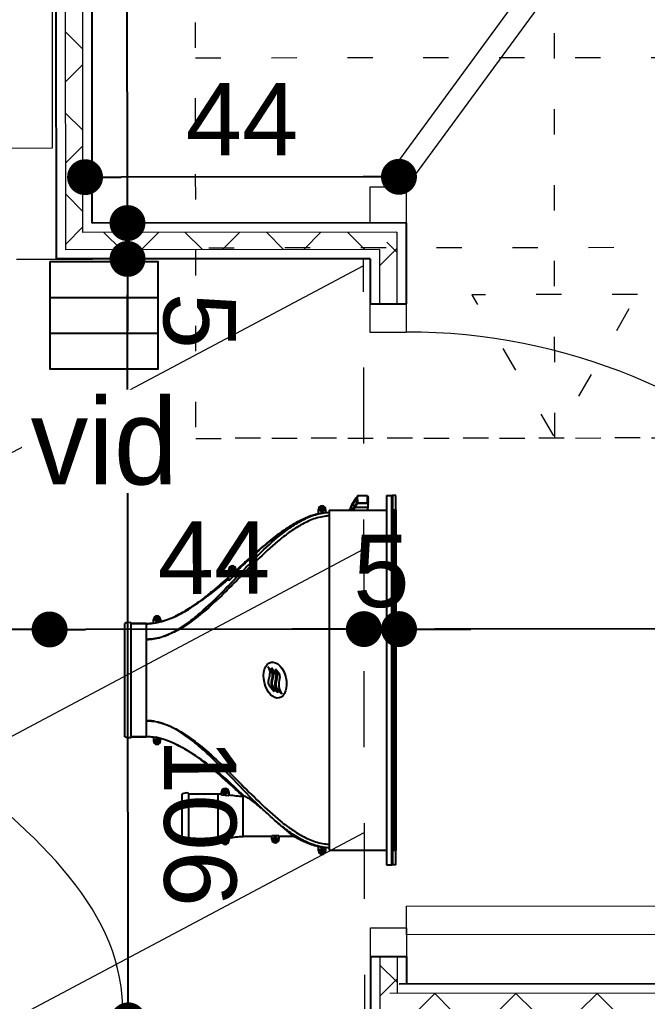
# Model space of a CAD drawing. Header units: centimetres. Extents: x 39595 to 63691, y -25920 to -14518.
# Drawn here: x 55891.9 to 55979.4, y -24377.3 to -24240.4 of the extents above; entities that cross this region are included whole.
import ezdxf

# ---------------------------------------------------------------- set-up
doc = ezdxf.new("R2010")
doc.units = ezdxf.units.CM
doc.header["$LTSCALE"] = 50.8
doc.header["$PDMODE"] = 1
doc.header["$PDSIZE"] = -2
for name, pattern in [('Style de ligne -1', [0.41664, 0.20828, -0.20836]), ('Style de ligne -2', [0.694425, 0.48607, -0.208355]), ('Style de ligne -5', [0.20828, 0.069425, -0.138855])]:
    doc.linetypes.add(name, pattern=pattern)
doc.layers.add('3-BAT C-Niveau-3', color=7, linetype='Continuous')
doc.layers.add('prlm-CHAUFF', color=4, linetype='Continuous')
doc.layers.add('prlm-ELEC-CFA', color=1, linetype='Continuous', lineweight=25)
doc.layers.add('prlm-ELEC-CFO', color=1, linetype='Continuous', lineweight=25)
doc.styles.add('Helvetica', font='arial.ttf')
doc.styles.add('prlm-elec-cfa', font='comic.ttf', dxfattribs={"height": 12})
doc.dimstyles.new('IS', dxfattribs={"dimtxt": 10.08724, "dimasz": 5.007446, "dimexe": 2, "dimexo": 10, "dimgap": 3, "dimtad": 1, "dimdec": 1, "dimtxsty": 'Helvetica', "dimblk": 'DOT', "dimblk1": 'DOT', "dimblk2": 'DOT', "dimcen": 0, "dimdle": 10, "dimazin": 0, "dimtfac": 0.8, "dimtdec": 1, "dimtix": 1, "dimtmove": 0, "dimatfit": 0, "dimldrblk": 'VW_FILLEDARROW-1', "dimfxl": 1, "dimfrac": 2, "dimtolj": 1, "dimarcsym": 0})

# ---------------------------------------------------------------- blocks, each defined once
blk = doc.blocks.new('_DOT')
at = {"color": 0, "linetype": 'ByBlock', "lineweight": -2}
blk.add_line((-0.5, 0), (-1, 0), dxfattribs=at)
at = {"color": 0, "linetype": 'ByBlock', "const_width": 0.5}
blk.add_lwpolyline([(-0.25, 0, 1), (0.25, 0, 1)], format="xyb", close=True, dxfattribs=at)
blk = doc.blocks.new('*D73')
at = {"layer": '3-BAT C-Niveau-3', "color": 0, "linetype": 'Continuous', "lineweight": -2, "transparency": 16777216}
blk.add_line((55891.1, -24325.41), (55810.81, -24325.48), dxfattribs=at)
at = {"layer": 'Defpoints', "color": 0, "linetype": 'Continuous', "transparency": 16777216}
for p in [(55896.06, -24273.76), (55805.8, -24319.33), (55805.8, -24325.49)]:
    blk.add_point(p, dxfattribs=at)
at = {"layer": '3-BAT C-Niveau-3', "color": 0, "linetype": 'Continuous', "lineweight": -2, "transparency": 16777216, "xscale": 5.007446289062499, "yscale": 5.007446289062499, "zscale": 5.007446289062499}
for p, rotation in [((55805.8, -24325.49), 180.0531004058566), ((55896.11, -24325.41), 0.05310040585661646)]:
    blk.add_blockref('_DOT', p, dxfattribs=dict(at, rotation=rotation))
at = {"layer": '3-BAT C-Niveau-3', "color": 0, "linetype": 'Continuous', "lineweight": 5, "transparency": 16777216, "insert": (55850.95, -24317.4), "char_height": 10.087, "attachment_point": 5, "rotation": 0.0531, "style": 'Helvetica'}
blk.add_mtext('\\A1;90', dxfattribs=at)
blk = doc.blocks.new('VW_FILLEDARROW-1')
at = {"color": 0, "linetype": 'Continuous', "lineweight": 5, "flags": 128}
blk.add_lwpolyline([(-1.997, 0.535), (0, 0), (-1.997, -0.535)], close=True, dxfattribs=at)
blk = doc.blocks.new('*D74')
at = {"layer": '3-BAT C-Niveau-3', "color": 0, "linetype": 'Continuous', "lineweight": -2, "transparency": 16777216}
blk.add_line((55934.89, -24325.37), (55901.12, -24325.4), dxfattribs=at)
at = {"layer": 'Defpoints', "color": 0, "linetype": 'Continuous', "transparency": 16777216}
for p in [(55896.06, -24273.76), (55896.11, -24325.41), (55939.91, -24337.71)]:
    blk.add_point(p, dxfattribs=at)
at = {"layer": '3-BAT C-Niveau-3', "color": 0, "linetype": 'Continuous', "lineweight": -2, "transparency": 16777216, "xscale": 5.007446289062499, "yscale": 5.007446289062499, "zscale": 5.007446289062499}
for p, rotation in [((55896.11, -24325.41), 180.0531004058566), ((55939.9, -24325.36), 0.05310040585661646)]:
    blk.add_blockref('_DOT', p, dxfattribs=dict(at, rotation=rotation))
at = {"layer": '3-BAT C-Niveau-3', "color": 0, "linetype": 'Continuous', "lineweight": 5, "transparency": 16777216, "insert": (55919.01, -24315.4), "char_height": 10.087, "attachment_point": 5, "rotation": 0.0531, "style": 'Helvetica'}
blk.add_mtext('\\A1;44', dxfattribs=at)
blk = doc.blocks.new('*D75')
at = {"layer": '3-BAT C-Niveau-3', "color": 0, "linetype": 'Continuous', "lineweight": -2, "transparency": 16777216}
for p, q in [((55934.89, -24325.37), (55929.89, -24325.37)), ((55944.8, -24325.36), (55939.9, -24325.36)), ((55949.81, -24325.36), (55954.81, -24325.35))]:
    blk.add_line(p, q, dxfattribs=at)
at = {"layer": 'Defpoints', "color": 0, "linetype": 'Continuous', "transparency": 16777216}
for p in [(55939.9, -24325.36), (55939.91, -24337.71), (55944.84, -24367.99)]:
    blk.add_point(p, dxfattribs=at)
at = {"layer": '3-BAT C-Niveau-3', "color": 0, "linetype": 'Continuous', "lineweight": -2, "transparency": 16777216, "xscale": 5.007446289062499, "yscale": 5.007446289062499, "zscale": 5.007446289062499}
for p, rotation in [((55939.9, -24325.36), 0.05310040585657854), ((55944.8, -24325.36), 180.0531004058566)]:
    blk.add_blockref('_DOT', p, dxfattribs=dict(at, rotation=rotation))
at = {"layer": '3-BAT C-Niveau-3', "color": 0, "linetype": 'Continuous', "lineweight": 5, "transparency": 16777216, "insert": (55942.34, -24317.32), "char_height": 10.087, "attachment_point": 5, "rotation": 0.0531, "style": 'Helvetica'}
blk.add_mtext('\\A1;5', dxfattribs=at)
blk = doc.blocks.new('*D76')
at = {"layer": '3-BAT C-Niveau-3', "color": 0, "linetype": 'Continuous', "lineweight": -2, "transparency": 16777216}
blk.add_line((56254.04, -24325.07), (55949.81, -24325.36), dxfattribs=at)
at = {"layer": 'Defpoints', "color": 0, "linetype": 'Continuous', "transparency": 16777216}
for p in [(55944.8, -24325.36), (56259.07, -24346.57), (55944.84, -24367.99)]:
    blk.add_point(p, dxfattribs=at)
at = {"layer": '3-BAT C-Niveau-3', "color": 0, "linetype": 'Continuous', "lineweight": -2, "transparency": 16777216, "xscale": 5.007446289062499, "yscale": 5.007446289062499, "zscale": 5.007446289062499}
for p, rotation in [((56259.05, -24325.07), 0.05310040585661646), ((55944.8, -24325.36), 180.0531004058566)]:
    blk.add_blockref('_DOT', p, dxfattribs=dict(at, rotation=rotation))
at = {"layer": '3-BAT C-Niveau-3', "color": 0, "linetype": 'Continuous', "lineweight": 5, "transparency": 16777216, "insert": (56101.92, -24317.17), "char_height": 10.087, "attachment_point": 5, "rotation": 0.0531, "style": 'Helvetica'}
blk.add_mtext('\\A1;314', dxfattribs=at)
blk = doc.blocks.new('*D110')
at = {"layer": '3-BAT C-Niveau-3', "color": 0, "linetype": 'Continuous', "lineweight": -2, "transparency": 16777216}
blk.add_line((55939.78, -24262.31), (55906.06, -24262.34), dxfattribs=at)
at = {"layer": 'Defpoints', "color": 0, "linetype": 'Continuous', "transparency": 16777216}
for p in [(55901.05, -24262.35), (55901.06, -24266.05), (55944.8, -24269.02)]:
    blk.add_point(p, dxfattribs=at)
at = {"layer": '3-BAT C-Niveau-3', "color": 0, "linetype": 'Continuous', "lineweight": -2, "transparency": 16777216, "xscale": 5.007446289062499, "yscale": 5.007446289062499, "zscale": 5.007446289062499}
for p, rotation in [((55944.79, -24262.3), 0.05310040585661646), ((55901.05, -24262.35), 180.0531004058566)]:
    blk.add_blockref('_DOT', p, dxfattribs=dict(at, rotation=rotation))
at = {"layer": '3-BAT C-Niveau-3', "color": 0, "linetype": 'Continuous', "lineweight": 5, "transparency": 16777216, "insert": (55922.91, -24254.28), "char_height": 10.087, "attachment_point": 5, "rotation": 0.0531, "style": 'Helvetica'}
blk.add_mtext('\\A1;44', dxfattribs=at)
blk = doc.blocks.new('*D113')
at = {"layer": '3-BAT C-Niveau-3', "color": 0, "linetype": 'Continuous', "lineweight": -2, "transparency": 16777216}
for p, q in [((55916.51, -24193.14), (55904.89, -24193.15)), ((55906.96, -24263.75), (55906.9, -24198.16)), ((55908.46, -24268.75), (55904.96, -24268.75))]:
    blk.add_line(p, q, dxfattribs=at)
at = {"layer": 'Defpoints', "color": 0, "linetype": 'Continuous', "transparency": 16777216}
for p in [(55906.89, -24193.15), (55926.51, -24193.13), (55918.46, -24268.74)]:
    blk.add_point(p, dxfattribs=at)
at = {"layer": '3-BAT C-Niveau-3', "color": 0, "linetype": 'Continuous', "lineweight": -2, "transparency": 16777216, "xscale": 5.007446289062499, "yscale": 5.007446289062499, "zscale": 5.007446289062499}
for p, rotation in [((55906.89, -24193.15), 90.05310040590868), ((55906.96, -24268.75), 270.0531004059087)]:
    blk.add_blockref('_DOT', p, dxfattribs=dict(at, rotation=rotation))
at = {"layer": '3-BAT C-Niveau-3', "color": 0, "linetype": 'Continuous', "lineweight": 5, "transparency": 16777216, "insert": (55916.91, -24227.25), "char_height": 10.087, "attachment_point": 5, "rotation": 270.0531, "style": 'Helvetica'}
blk.add_mtext('\\A1;76', dxfattribs=at)
blk = doc.blocks.new('*D114')
at = {"layer": '3-BAT C-Niveau-3', "color": 0, "linetype": 'Continuous', "lineweight": -2, "transparency": 16777216}
for p, q in [((55906.96, -24263.75), (55906.95, -24258.74)), ((55908.46, -24268.75), (55904.96, -24268.75)), ((55906.97, -24273.75), (55906.96, -24268.75)), ((55907.93, -24273.75), (55904.97, -24273.75)), ((55906.97, -24278.76), (55906.98, -24283.77))]:
    blk.add_line(p, q, dxfattribs=at)
at = {"layer": 'Defpoints', "color": 0, "linetype": 'Continuous', "transparency": 16777216}
for p in [(55906.96, -24268.75), (55918.46, -24268.74), (55917.93, -24273.74)]:
    blk.add_point(p, dxfattribs=at)
at = {"layer": '3-BAT C-Niveau-3', "color": 0, "linetype": 'Continuous', "lineweight": -2, "transparency": 16777216, "xscale": 5.007446289062499, "yscale": 5.007446289062499, "zscale": 5.007446289062499}
for p, rotation in [((55906.96, -24268.75), 270.0531004059087), ((55906.97, -24273.75), 90.05310040590868)]:
    blk.add_blockref('_DOT', p, dxfattribs=dict(at, rotation=rotation))
at = {"layer": '3-BAT C-Niveau-3', "color": 0, "linetype": 'Continuous', "lineweight": 5, "transparency": 16777216, "insert": (55916.96, -24282.38), "char_height": 10.087, "attachment_point": 5, "rotation": 270.0531, "style": 'Helvetica'}
blk.add_mtext('\\A1;5', dxfattribs=at)
blk = doc.blocks.new('*D115')
at = {"layer": '3-BAT C-Niveau-3', "color": 0, "linetype": 'Continuous', "lineweight": -2, "transparency": 16777216}
for p, q in [((55907.93, -24273.75), (55904.97, -24273.75)), ((55907.06, -24374.9), (55906.97, -24278.76)), ((55917.07, -24379.9), (55905.07, -24379.91))]:
    blk.add_line(p, q, dxfattribs=at)
at = {"layer": 'Defpoints', "color": 0, "linetype": 'Continuous', "transparency": 16777216}
for p in [(55906.97, -24273.75), (55917.93, -24273.74), (55939.99, -24379.88)]:
    blk.add_point(p, dxfattribs=at)
at = {"layer": '3-BAT C-Niveau-3', "color": 0, "linetype": 'Continuous', "lineweight": -2, "transparency": 16777216, "xscale": 5.007446289062499, "yscale": 5.007446289062499, "zscale": 5.007446289062499}
for p, rotation in [((55906.97, -24273.75), 90.05310040590868), ((55907.07, -24379.91), 270.0531004059087)]:
    blk.add_blockref('_DOT', p, dxfattribs=dict(at, rotation=rotation))
at = {"layer": '3-BAT C-Niveau-3', "color": 0, "linetype": 'Continuous', "lineweight": 5, "transparency": 16777216, "insert": (55917.03, -24352.32), "char_height": 10.087, "attachment_point": 5, "rotation": 270.0531, "style": 'Helvetica'}
blk.add_mtext('\\A1;106', dxfattribs=at)
blk = doc.blocks.new('xi.VID')
at = {"layer": 'prlm-ELEC-CFA', "color": 0, "linetype": 'ByBlock', "lineweight": -2, "flags": 128}
blk.add_lwpolyline([(-7.5, 7.5), (7.5, 7.5), (7.5, -7.5), (-7.5, -7.5)], close=True, dxfattribs=at)
at = {"layer": 'prlm-ELEC-CFA', "color": 0}
for points in [[(-7.5, 2.5), (7.5, 2.5)], [(-7.5, -2.5), (7.5, -2.5)]]:
    blk.add_lwpolyline(points, dxfattribs=at)
blk = doc.blocks.new('Groupe-9-1')
at = {"color": 7, "linetype": 'Style de ligne -5', "lineweight": 5}
for p, q in [((17352.15, -46437.12), (17328.89, -46314.3)), ((17293.14, -46394.28), (17381.57, -46377.54)), ((17386.51, -46403.6), (17298.08, -46420.35)), ((17303.02, -46446.42), (17391.45, -46429.67))]:
    blk.add_line(p, q, dxfattribs=at)
at = {"color": 7, "linetype": 'Style de ligne -5', "lineweight": 5, "flags": 128}
blk.add_lwpolyline([(17192.81, -46238.29), (17349.58, -46208.6), (17391.45, -46429.67), (17303.02, -46446.42), (17277.9, -46313.78), (17264.83, -46316.25)], dxfattribs=at)
at = {"color": 7, "linetype": 'Continuous', "lineweight": 5, "flags": 128}
blk.add_lwpolyline([(17259.04, -46317.35), (17258.25, -46317.5), (17275.83, -46410.35), (17187.4, -46427.1), (17153.07, -46245.82), (17187.01, -46239.39)], dxfattribs=at)
at = {"color": 7, "linetype": 'Style de ligne -5', "lineweight": 5, "flags": 128}
blk.add_lwpolyline([(17359.77, -46415.32), (17337.08, -46419.62), (17352.15, -46437.12)], close=True, dxfattribs=at)
blk = doc.blocks.new('Groupe-11-1')
at = {"color": 7, "linetype": 'Continuous', "lineweight": 13, "flags": 128}
for points in [[(17312.18, -46337.14), (17313.11, -46342.05), (17308.2, -46342.98), (17307.27, -46338.07)], [(17313.11, -46342.05), (17337.09, -46364.44), (17335.06, -46366.61), (17311.08, -46344.23)], [(17322.64, -46405.27), (17336.77, -46375.67), (17339.46, -46376.95), (17325.32, -46406.55)], [(17321.34, -46412.39), (17320.41, -46407.48), (17325.32, -46406.55), (17326.25, -46411.46)]]:
    blk.add_lwpolyline(points, close=True, dxfattribs=at)
at = {"color": 7, "linetype": 'Style de ligne -2', "lineweight": 5}
for centre, start, end in [((17313.11, -46342.05), 280.72, 311.77), ((17325.32, -46406.55), 69.6725, 100.72)]:
    blk.add_arc(centre, 32.8, start, end, dxfattribs=at)

msp = doc.modelspace()

# ---------------------------------------------------------------- hatches: boundary and pattern name
at = {"linetype": 'Continuous', "lineweight": 5, "true_color": 0x808080}
h = msp.add_hatch(dxfattribs=at)
h.set_pattern_fill('02_ISOLANT', color=8, angle=90.0531, style=0, pattern_type=2)
h.set_pattern_definition([(135.0531, (47512.718, 24548.3464), (-5.6516092, -5.6620945), []), (225.0531, (47512.718, 24548.3464), (-5.6620945, 5.6516092), [])])
h.paths.add_polyline_path([(55898.36, -24272.46), (55900.76, -24270.06), (55900.69, -24191.82), (55898.28, -24189.42)])
h = msp.add_hatch(dxfattribs=at)
h.set_pattern_fill('02_ISOLANT', color=8, angle=-179.9469, style=0, pattern_type=2)
h.set_pattern_definition([(225.0531, (47512.718, 24548.3464), (5.6620945, -5.6516092), []), (315.0531, (47512.718, 24548.3464), (-5.6516092, -5.6620945), [])])
h.paths.add_polyline_path([(55942.1, -24272.42), (55944.5, -24270.02), (55900.76, -24270.06), (55898.36, -24272.46)])
h = msp.add_hatch(dxfattribs=at)
h.set_pattern_fill('02_ISOLANT', color=8, angle=-89.9768, style=0, pattern_type=2)
h.set_pattern_definition([(315.023225, (47512.718, 24548.3464), (5.6545608, 5.6591468), []), (45.023225, (47512.718, 24548.3464), (5.6591468, -5.6545608), [])])
h.paths.add_polyline_path([(55944.5, -24270.02), (55942.1, -24272.42), (55942.1, -24279.99), (55944.5, -24279.99)])
h = msp.add_hatch(dxfattribs=at)
h.set_pattern_fill('02_ISOLANT', color=8, angle=-89.9768, style=0, pattern_type=2)
h.set_pattern_definition([(315.023225, (47512.718, 24548.3464), (5.6545608, 5.6591468), []), (45.023225, (47512.718, 24548.3464), (5.6591468, -5.6545608), [])])
h.paths.add_polyline_path([(55944.54, -24370.99), (55942.14, -24370.99), (55942.14, -24378.57), (55944.54, -24376.17)])
h = msp.add_hatch(dxfattribs=at)
h.set_pattern_fill('02_ISOLANT', color=8, angle=-179.9505, style=0, pattern_type=2)
h.set_pattern_definition([(225.049506, (47512.718, 24548.3464), (5.6617399, -5.6519644), []), (315.049506, (47512.718, 24548.3464), (-5.6519644, -5.6617399), [])])
h.paths.add_polyline_path([(56233.1, -24378.32), (56233.1, -24375.92), (55943.54, -24376.17), (55941.14, -24378.57)])
at = {"layer": '3-BAT C-Niveau-3', "linetype": 'Continuous', "lineweight": 18, "true_color": 0xa0a0a4}
h = msp.add_hatch(dxfattribs=at)
h.set_pattern_fill('BA 13', color=253, angle=-10.6705, style=0, pattern_type=2)
h.set_pattern_definition([(207.98931, (47512.718, 24548.346), (-14.252246, 31.966756), [])])
h.paths.add_polyline_path([(56051.95, -24470.68), (55843.98, -24470.87), (55843.9, -24384.49), (55843.87, -24384.49), (55843.87, -24375.86), (55805.67, -24375.92), (55805.58, -24273.91), (55939.8, -24273.72), (55939.98, -24379.9), (56051.86, -24379.79)])

# ---------------------------------------------------------------- linework, layer by layer
at = {"color": 7, "linetype": 'Continuous', "lineweight": 5}
for p, q in [((55897.06, -24273.76), (55896.98, -24188.12)), ((55898.36, -24272.46), (55898.28, -24189.42)), ((55898.36, -24272.46), (55898.28, -24189.42)), ((55900.76, -24270.06), (55900.69, -24191.82)), ((55900.76, -24270.06), (55900.69, -24191.82)), ((55945.8, -24268.72), (55945.8, -24279.99)), ((55944.5, -24270.02), (55900.76, -24270.06)), ((55944.5, -24270.02), (55900.76, -24270.06)), ((55944.5, -24270.02), (55944.5, -24279.99)), ((55944.5, -24270.02), (55944.5, -24279.99)), ((55942.1, -24272.42), (55898.36, -24272.46)), ((55942.1, -24272.42), (55898.36, -24272.46)), ((55942.1, -24272.42), (55942.1, -24279.99)), ((55942.1, -24272.42), (55942.1, -24279.99)), ((55940.8, -24273.72), (55897.06, -24273.76)), ((55942.14, -24370.99), (55942.14, -24378.57)), ((55942.14, -24370.99), (55942.14, -24378.57)), ((55944.54, -24370.99), (55944.54, -24376.17)), ((55944.54, -24370.99), (55944.54, -24376.17)), ((55945.84, -24370.99), (55945.84, -24374.87)), ((56233.1, -24375.92), (55943.54, -24376.17)), ((56233.1, -24375.92), (55943.54, -24376.17))]:
    msp.add_line(p, q, dxfattribs=at)
at = {"color": 7, "linetype": 'Continuous', "lineweight": 25}
for p, q in [((55897.06, -24273.76), (55896.98, -24188.12)), ((55902.06, -24268.76), (55901.99, -24193.12)), ((55945.8, -24268.72), (55902.06, -24268.76)), ((55945.8, -24268.72), (55945.8, -24279.99)), ((55940.8, -24273.72), (55897.06, -24273.76)), ((55940.8, -24273.72), (55940.8, -24279.99)), ((55940.8, -24279.99), (55945.8, -24279.99)), ((55940.84, -24370.99), (55940.84, -24379.87)), ((55940.84, -24370.99), (55945.84, -24370.99)), ((55945.84, -24370.99), (55945.84, -24374.87)), ((56233.1, -24374.62), (55944.84, -24374.87))]:
    msp.add_line(p, q, dxfattribs=at)
at = {"color": 7, "linetype": 'Continuous', "lineweight": 13, "flags": 128}
for points in [[(55945.8, -24279.99), (55945.8, -24283.99), (55940.8, -24283.99), (55940.8, -24279.99)], [(55945.84, -24363.99), (56028.84, -24363.95), (56028.84, -24367.95), (55945.84, -24367.99)], [(55945.84, -24366.99), (55945.84, -24370.99), (55940.84, -24370.99), (55940.84, -24366.99)]]:
    msp.add_lwpolyline(points, close=True, dxfattribs=at)
at = {"color": 7, "linetype": 'Continuous', "lineweight": 5}
msp.add_arc((55945.84, -24366.99), 83.05, 2.0929, 90.0232, dxfattribs=at)
at = {"layer": '3-BAT C-Niveau-3', "color": 251, "linetype": 'Style de ligne -1', "lineweight": 5, "true_color": 0x616161, "flags": 128}
msp.add_lwpolyline([(56051.95, -24470.68), (55843.98, -24470.87), (55843.9, -24384.49), (55843.87, -24384.49), (55843.87, -24375.86), (55805.67, -24375.92), (55805.58, -24273.91), (55939.8, -24273.72), (55939.98, -24379.9), (56051.86, -24379.79)], close=True, dxfattribs=at)
at = {"layer": 'prlm-CHAUFF', "ltscale": 50}
for p, q in [((55938.24, -24308.04), (55938.6, -24307.43)), ((55938.64, -24307.46), (55938.28, -24308.06)), ((55938.6, -24307.43), (55938.61, -24307.41)), ((55938.6, -24307.43), (55938.64, -24307.46)), ((55938.61, -24307.41), (55938.83, -24307.08)), ((55938.61, -24307.41), (55938.65, -24307.45)), ((55938.65, -24307.45), (55938.64, -24307.46)), ((55938.82, -24307.46), (55938.64, -24307.46)), ((55938.82, -24307.19), (55938.65, -24307.45)), ((55938.65, -24307.45), (55938.82, -24307.45)), ((55940.42, -24306.76), (55939.06, -24306.76)), ((55940.42, -24307.75), (55940.42, -24306.76)), ((55940.42, -24306.76), (55940.47, -24306.81)), ((55940.47, -24306.81), (55940.47, -24306.81)), ((55940.47, -24306.81), (55940.47, -24307.83)), ((55940.56, -24306.92), (55940.47, -24306.83)), ((55940.56, -24306.96), (55940.47, -24306.87)), ((55940.56, -24307.03), (55940.47, -24306.94)), ((55940.56, -24307.11), (55940.47, -24307.02)), ((55940.56, -24307.22), (55940.47, -24307.13)), ((55940.56, -24307.34), (55940.47, -24307.25)), ((55940.56, -24307.49), (55940.47, -24307.4)), ((55940.56, -24307.65), (55940.47, -24307.56)), ((55940.47, -24307.74), (55940.56, -24307.65)), ((55940.48, -24307.57), (55940.56, -24307.49)), ((55940.49, -24307.41), (55940.56, -24307.34)), ((55940.49, -24307.77), (55940.56, -24307.7)), ((55940.5, -24307.28), (55940.56, -24307.22)), ((55940.51, -24307.16), (55940.56, -24307.11)), ((55940.52, -24307.07), (55940.56, -24307.03)), ((55940.53, -24306.99), (55940.56, -24306.96)), ((55940.56, -24307.18), (55940.53, -24307.15)), ((55940.56, -24307.42), (55940.53, -24307.38)), ((55940.53, -24307.45), (55940.56, -24307.42)), ((55940.54, -24306.94), (55940.56, -24306.92)), ((55940.56, -24307.7), (55940.54, -24307.68)), ((55940.55, -24307.2), (55940.56, -24307.18)), ((55943.07, -24306.72), (55943.81, -24306.72)), ((55943.07, -24306.72), (55943.07, -24358.22)), ((55943.81, -24358.22), (55943.81, -24306.72)), ((55943.81, -24306.72), (55943.88, -24306.72)), ((55944.37, -24306.72), (55943.88, -24306.72)), ((55943.88, -24306.72), (55943.88, -24358.22)), ((55944.37, -24358.22), (55944.37, -24306.72)), ((55933.57, -24309.28), (55933.57, -24308.67)), ((55933.92, -24308.62), (55934.02, -24308.62)), ((55933.92, -24308.72), (55933.92, -24308.62)), ((55934.02, -24308.72), (55933.92, -24308.72)), ((55934.02, -24308.51), (55934.12, -24308.51)), ((55934.02, -24308.62), (55934.02, -24308.51)), ((55934.02, -24308.83), (55934.02, -24308.72)), ((55934.12, -24308.83), (55934.02, -24308.83)), ((55934.12, -24308.51), (55934.12, -24308.62)), ((55934.12, -24308.62), (55934.23, -24308.62)), ((55934.23, -24308.72), (55934.12, -24308.72)), ((55934.12, -24308.72), (55934.12, -24308.83)), ((55934.23, -24308.62), (55934.23, -24308.72)), ((55934.57, -24308.67), (55934.57, -24309.11)), ((55935.07, -24308.77), (55943.07, -24308.77)), ((55935.07, -24308.77), (55935.07, -24356.17)), ((55938.22, -24308.12), (55938.18, -24308.14)), ((55938.22, -24308.12), (55938.22, -24308.11)), ((55938.71, -24308.12), (55938.22, -24308.12)), ((55938.28, -24308.06), (55938.24, -24308.04)), ((55938.6, -24308.29), (55938.27, -24308.77)), ((55938.28, -24308.06), (55938.75, -24308.06)), ((55938.66, -24308.41), (55938.41, -24308.77)), ((55938.61, -24308.27), (55938.6, -24308.29)), ((55938.83, -24307.93), (55938.61, -24308.27)), ((55939.03, -24307.83), (55938.66, -24308.41)), ((55940.47, -24308.41), (55938.66, -24308.41)), ((55939.03, -24307.83), (55939.06, -24307.75)), ((55940.47, -24307.83), (55939.03, -24307.83)), ((55939.06, -24307.75), (55940.42, -24307.75)), ((55940.42, -24307.75), (55940.47, -24307.83)), ((55940.56, -24307.84), (55940.47, -24307.75)), ((55940.47, -24307.83), (55940.47, -24308.41)), ((55940.47, -24307.83), (55940.47, -24307.83)), ((55940.47, -24307.93), (55940.56, -24307.84)), ((55940.56, -24308.1), (55940.47, -24308.01)), ((55940.47, -24308.19), (55940.56, -24308.1)), ((55940.56, -24308.34), (55940.47, -24308.25)), ((55940.47, -24308.43), (55940.56, -24308.34)), ((55940.47, -24308.77), (55940.47, -24308.41)), ((55940.56, -24308.59), (55940.47, -24308.5)), ((55940.47, -24308.68), (55940.56, -24308.59)), ((55940.51, -24308.77), (55940.47, -24308.74)), ((55940.56, -24307.99), (55940.49, -24307.91)), ((55940.56, -24308.24), (55940.5, -24308.17)), ((55940.51, -24308.05), (55940.56, -24307.99)), ((55940.51, -24308.29), (55940.56, -24308.24)), ((55944.07, -24308.72), (55944.07, -24356.22)), ((55944.07, -24308.72), (55944.14, -24308.72)), ((55944.14, -24308.72), (55944.07, -24308.92)), ((55944.14, -24356.22), (55944.14, -24308.72)), ((55944.18, -24308.72), (55944.18, -24356.22)), ((55944.18, -24308.72), (55944.23, -24308.72)), ((55944.23, -24308.72), (55944.18, -24308.88)), ((55944.23, -24356.22), (55944.23, -24308.72)), ((55944.27, -24308.72), (55944.27, -24356.22)), ((55944.27, -24308.72), (55944.31, -24308.72)), ((55944.31, -24308.72), (55944.27, -24308.83)), ((55944.31, -24356.22), (55944.31, -24308.72)), ((55944.33, -24308.72), (55944.33, -24356.22)), ((55944.33, -24308.72), (55944.35, -24308.72)), ((55944.35, -24308.72), (55944.33, -24308.79)), ((55944.35, -24356.22), (55944.35, -24308.72)), ((55944.37, -24308.72), (55944.37, -24356.22)), ((55944.37, -24356.22), (55944.37, -24308.72)), ((55944.37, -24308.72), (55944.37, -24308.72)), ((55944.37, -24308.72), (55944.37, -24308.74)), ((55934.66, -24309.11), (55934.57, -24309.11)), ((55921.07, -24318.65), (55921.07, -24317.03)), ((55921.42, -24316.98), (55921.52, -24316.98)), ((55921.42, -24317.08), (55921.42, -24316.98)), ((55921.52, -24317.08), (55921.42, -24317.08)), ((55921.52, -24316.87), (55921.62, -24316.87)), ((55921.52, -24316.98), (55921.52, -24316.87)), ((55921.52, -24317.19), (55921.52, -24317.08)), ((55921.62, -24317.19), (55921.52, -24317.19)), ((55921.62, -24316.87), (55921.62, -24316.98)), ((55921.62, -24316.98), (55921.73, -24316.98)), ((55921.73, -24317.08), (55921.62, -24317.08)), ((55921.62, -24317.08), (55921.62, -24317.19)), ((55921.73, -24316.98), (55921.73, -24317.08)), ((55922.07, -24317.03), (55922.07, -24317.64)), ((55922.07, -24317.64), (55921.07, -24318.65)), ((55910.57, -24324.57), (55910.57, -24324.01)), ((55910.92, -24324.06), (55910.92, -24323.96)), ((55910.92, -24323.96), (55911.02, -24323.96)), ((55911.02, -24324.06), (55910.92, -24324.06)), ((55911.02, -24323.86), (55911.12, -24323.86)), ((55911.02, -24323.96), (55911.02, -24323.86)), ((55911.02, -24324.17), (55911.02, -24324.06)), ((55911.12, -24323.86), (55911.12, -24323.96)), ((55911.12, -24323.96), (55911.23, -24323.96)), ((55911.12, -24324.06), (55911.12, -24324.17)), ((55911.23, -24324.06), (55911.12, -24324.06)), ((55911.23, -24323.96), (55911.23, -24324.06)), ((55911.57, -24324.01), (55911.57, -24324.31)), ((55914.06, -24323.35), (55914.06, -24323.38)), ((55914.59, -24323.06), (55914.59, -24323.09)), ((55906.57, -24340.37), (55906.57, -24324.57)), ((55907.47, -24340.47), (55907.47, -24324.47)), ((55907.47, -24324.57), (55909.57, -24324.57)), ((55909.57, -24324.57), (55907.47, -24324.57)), ((55909.57, -24324.57), (55909.57, -24326.8)), ((55910.89, -24324.52), (55910.57, -24324.57)), ((55911.57, -24324.31), (55910.89, -24324.52)), ((55911.12, -24324.17), (55911.02, -24324.17)), ((55909.57, -24326.8), (55909.57, -24338.14)), ((55909.57, -24338.14), (55909.57, -24340.37)), ((55907.47, -24340.37), (55909.57, -24340.37)), ((55909.57, -24340.37), (55907.47, -24340.37)), ((55910.57, -24340.37), (55910.89, -24340.42)), ((55910.57, -24340.37), (55910.57, -24340.93)), ((55911.57, -24340.63), (55910.89, -24340.42)), ((55910.92, -24340.98), (55910.92, -24340.88)), ((55910.92, -24340.88), (55911.02, -24340.88)), ((55911.02, -24340.98), (55910.92, -24340.98)), ((55911.02, -24340.77), (55911.12, -24340.77)), ((55911.02, -24340.88), (55911.02, -24340.77)), ((55911.02, -24341.08), (55911.02, -24340.98)), ((55911.12, -24341.08), (55911.02, -24341.08)), ((55911.12, -24340.77), (55911.12, -24340.88)), ((55911.12, -24340.88), (55911.23, -24340.88)), ((55911.12, -24340.98), (55911.12, -24341.08)), ((55911.23, -24340.98), (55911.12, -24340.98)), ((55911.23, -24340.88), (55911.23, -24340.98)), ((55911.57, -24340.93), (55911.57, -24340.63)), ((55914.59, -24341.88), (55914.59, -24341.88)), ((55923.23, -24348.67), (55921.07, -24346.6)), ((55921.07, -24346.6), (55923.23, -24348.67)), ((55914.57, -24354.62), (55914.57, -24348.32)), ((55915.47, -24348.22), (55915.47, -24354.72)), ((55915.47, -24348.32), (55919.57, -24348.32)), ((55915.47, -24348.32), (55919.57, -24348.32)), ((55919.57, -24348.32), (55919.57, -24354.62)), ((55920.07, -24348.5), (55920.07, -24348.07)), ((55921.02, -24348.62), (55920.07, -24348.5)), ((55920.42, -24348.02), (55920.52, -24348.02)), ((55920.42, -24348.12), (55920.42, -24348.02)), ((55920.52, -24348.12), (55920.42, -24348.12)), ((55920.52, -24347.91), (55920.62, -24347.91)), ((55920.52, -24348.02), (55920.52, -24347.91)), ((55920.52, -24348.23), (55920.52, -24348.12)), ((55920.62, -24348.23), (55920.52, -24348.23)), ((55920.62, -24347.91), (55920.62, -24348.02)), ((55920.62, -24348.02), (55920.73, -24348.02)), ((55920.73, -24348.12), (55920.62, -24348.12)), ((55920.62, -24348.12), (55920.62, -24348.23)), ((55920.73, -24348.02), (55920.73, -24348.12)), ((55921.07, -24348.62), (55921.02, -24348.62)), ((55921.07, -24348.07), (55921.07, -24348.62)), ((55923.23, -24348.67), (55923.07, -24348.67)), ((55923.07, -24354.27), (55923.07, -24348.67)), ((55923.23, -24348.67), (55923.07, -24348.67)), ((55927.07, -24354.12), (55928.07, -24354.12)), ((55927.07, -24354.67), (55927.07, -24354.12)), ((55928.07, -24354.12), (55928.07, -24354.67)), ((55915.47, -24354.62), (55919.57, -24354.62)), ((55915.47, -24354.62), (55919.57, -24354.62)), ((55920.07, -24354.44), (55921.02, -24354.32)), ((55920.07, -24354.87), (55920.07, -24354.44)), ((55920.42, -24354.92), (55920.42, -24354.82)), ((55920.42, -24354.82), (55920.52, -24354.82)), ((55920.52, -24354.92), (55920.42, -24354.92)), ((55920.52, -24354.71), (55920.62, -24354.71)), ((55920.52, -24354.82), (55920.52, -24354.71)), ((55920.52, -24355.03), (55920.52, -24354.92)), ((55920.62, -24355.03), (55920.52, -24355.03)), ((55920.62, -24354.71), (55920.62, -24354.82)), ((55920.62, -24354.82), (55920.73, -24354.82)), ((55920.62, -24354.92), (55920.62, -24355.03)), ((55920.73, -24354.92), (55920.62, -24354.92)), ((55920.73, -24354.82), (55920.73, -24354.92)), ((55921.02, -24354.32), (55921.07, -24354.32)), ((55921.07, -24354.32), (55921.07, -24354.87)), ((55927.07, -24354.27), (55923.07, -24354.27)), ((55927.07, -24354.27), (55923.07, -24354.27)), ((55927.42, -24354.72), (55927.42, -24354.62)), ((55927.42, -24354.62), (55927.52, -24354.62)), ((55927.52, -24354.72), (55927.42, -24354.72)), ((55927.52, -24354.51), (55927.62, -24354.51)), ((55927.52, -24354.62), (55927.52, -24354.51)), ((55927.52, -24354.83), (55927.52, -24354.72)), ((55927.62, -24354.83), (55927.52, -24354.83)), ((55927.62, -24354.51), (55927.62, -24354.62)), ((55927.62, -24354.62), (55927.73, -24354.62)), ((55927.73, -24354.72), (55927.62, -24354.72)), ((55927.62, -24354.72), (55927.62, -24354.83)), ((55927.73, -24354.62), (55927.73, -24354.72)), ((55930.2, -24354.27), (55928.07, -24354.27)), ((55930.2, -24354.27), (55928.07, -24354.27)), ((55933.57, -24356.27), (55933.57, -24355.66)), ((55933.92, -24356.22), (55934.02, -24356.22)), ((55933.92, -24356.32), (55933.92, -24356.22)), ((55934.02, -24356.32), (55933.92, -24356.32)), ((55934.02, -24356.11), (55934.12, -24356.11)), ((55934.02, -24356.22), (55934.02, -24356.11)), ((55934.02, -24356.43), (55934.02, -24356.32)), ((55934.12, -24356.43), (55934.02, -24356.43)), ((55934.12, -24356.11), (55934.12, -24356.22)), ((55934.12, -24356.22), (55934.23, -24356.22)), ((55934.23, -24356.32), (55934.12, -24356.32)), ((55934.12, -24356.32), (55934.12, -24356.43)), ((55934.23, -24356.22), (55934.23, -24356.32)), ((55934.66, -24355.83), (55934.57, -24355.83)), ((55934.57, -24355.83), (55934.57, -24356.27)), ((55935.07, -24356.17), (55943.07, -24356.17)), ((55944.07, -24356.02), (55944.14, -24356.22)), ((55944.14, -24356.22), (55944.07, -24356.22)), ((55944.18, -24356.06), (55944.23, -24356.22)), ((55944.23, -24356.22), (55944.18, -24356.22)), ((55944.27, -24356.11), (55944.31, -24356.22)), ((55944.31, -24356.22), (55944.27, -24356.22)), ((55944.33, -24356.15), (55944.35, -24356.22)), ((55944.35, -24356.22), (55944.33, -24356.22)), ((55944.37, -24356.2), (55944.37, -24356.22)), ((55944.37, -24356.22), (55944.37, -24356.22)), ((55943.07, -24358.22), (55943.81, -24358.22)), ((55943.88, -24358.22), (55943.81, -24358.22)), ((55944.37, -24358.22), (55943.88, -24358.22))]:
    msp.add_line(p, q, dxfattribs=at)
for centre, radius in [((55934.07, -24308.67), 0.3), ((55934.07, -24308.67), 0.25), ((55921.57, -24317.03), 0.3), ((55921.57, -24317.03), 0.25), ((55911.07, -24324.01), 0.3), ((55911.07, -24324.01), 0.25), ((55911.07, -24340.93), 0.3), ((55911.07, -24340.93), 0.25), ((55920.57, -24348.07), 0.3), ((55920.57, -24348.07), 0.25), ((55920.57, -24354.87), 0.3), ((55920.57, -24354.87), 0.25), ((55927.57, -24354.67), 0.3), ((55927.57, -24354.67), 0.25), ((55934.07, -24356.27), 0.3), ((55934.07, -24356.27), 0.25)]:
    msp.add_circle(centre, radius, dxfattribs=at)
for centre, radius, start, end in [((55938.15, -24306.59), 0.836, 324.1326, 329.2425), ((55949.11, -24314.18), 12.5, 143.7494, 145.0637), ((55934.07, -24308.67), 0.5, 0, 180), ((55950.31, -24314.83), 13.85, 151.9182, 154.0515), ((55949.96, -24314.71), 13.43, 152.115, 153.7632), ((55949.11, -24314.18), 12.5, 151.3177, 151.5903), ((55937.62, -24307.72), 0.703, 323.033, 332.9325), ((55937.96, -24307.75), 0.448, 304.6713, 315.4982), ((55921.57, -24317.03), 0.5, 0, 180), ((55912.97, -24309.96), 11.66, 309.5755, 314.0299), ((55912.75, -24309.71), 11.99, 309.6381, 313.9674), ((55895.01, -24289.34), 39, 300.1399, 310.6113), ((55895.01, -24289.34), 39, 302.5506, 310.6113), ((55908.09, -24311.37), 13.43, 282.9954, 306.0824), ((55911.07, -24324.01), 0.5, 0, 180), ((55908.75, -24313.31), 11.35, 284.4106, 297.8626), ((55904.91, -24305.55), 20.01, 297.2018, 298.9518), ((55907.24, -24326.46), 2, 83.2559, 109.4245), ((55907.24, -24326.46), 2, 83.2559, 109.4245), ((55909.57, -24316.8), 7.77, 270.0577, 277.4544), ((55909.56, -24316.75), 7.82, 270.0736, 277.4237), ((55909.58, -24317.36), 7.25, 269.9215, 277.8382), ((55907.24, -24338.48), 2, 250.5755, 276.7441), ((55907.24, -24338.48), 2, 250.5755, 276.7441), ((55909.57, -24348.14), 7.77, 82.5456, 89.9423), ((55909.56, -24348.19), 7.82, 82.5763, 89.9264), ((55909.59, -24347.54), 7.17, 83.9053, 90.1157), ((55909.59, -24347.54), 7.17, 82.0923, 83.5448), ((55911.07, -24340.93), 0.5, 180, 0), ((55908.6, -24351.99), 11.74, 62.3321, 75.441), ((55908.75, -24351.63), 11.35, 62.1374, 75.6929), ((55904.91, -24359.39), 20.01, 61.0483, 62.7983), ((55904.91, -24359.39), 20.01, 61.0482, 62.7982), ((55895.01, -24375.6), 39, 49.3887, 59.86), ((55895.01, -24375.6), 39, 49.3887, 59.8601), ((55912.97, -24354.98), 11.66, 45.9701, 50.4245), ((55912.75, -24355.23), 11.99, 46.0326, 50.3619), ((55915.24, -24350.21), 2, 83.2559, 109.4245), ((55915.24, -24350.21), 2, 83.2559, 109.4245), ((55920.57, -24348.07), 0.5, 0, 180), ((55903.03, -24377.21), 35.1, 45.7111, 49.5265), ((55943.85, -24334.95), 23.65, 226.4099, 234.7501), ((55915.24, -24352.73), 2, 250.5755, 276.7441), ((55915.24, -24352.73), 2, 250.5755, 276.7441), ((55920.57, -24354.87), 0.5, 180, 0), ((55927.57, -24354.67), 0.5, 180, 0), ((55936.43, -24343.88), 12.12, 253.7263, 256.3852), ((55934.07, -24356.27), 0.5, 180, 0)]:
    msp.add_arc(centre, radius, start, end, dxfattribs=at)
msp.add_ellipse((55927.53, -24332.47), major_axis=(-0.57, 2.49), ratio=0.600775, dxfattribs=at)
for points, knots in [([(55938.86, -24307.02), (55938.86, -24307.03), (55938.86, -24307.03), (55938.85, -24307.04), (55938.85, -24307.06), (55938.84, -24307.07), (55938.84, -24307.08), (55938.83, -24307.1), (55938.83, -24307.11), (55938.82, -24307.13), (55938.82, -24307.15), (55938.82, -24307.17), (55938.82, -24307.18), (55938.81, -24307.2), (55938.81, -24307.23), (55938.81, -24307.25), (55938.81, -24307.27), (55938.81, -24307.3), (55938.81, -24307.34), (55938.81, -24307.39), (55938.82, -24307.44), (55938.82, -24307.5), (55938.83, -24307.56), (55938.84, -24307.62), (55938.85, -24307.68), (55938.86, -24307.75), (55938.87, -24307.8), (55938.87, -24307.82)], [0.0304712, 0.0304712, 0.0304712, 0.0304712, 0.0599457, 0.0897682, 0.1195016, 0.1491541, 0.1787343, 0.2082505, 0.2377114, 0.2671256, 0.2965018, 0.3258487, 0.355175, 0.3844897, 0.4138015, 0.4431194, 0.4724522, 0.5018089, 0.5568669, 0.611863, 0.6668562, 0.7219052, 0.7770682, 0.8324028, 0.8879658, 0.9438132, 1, 1, 1, 1]), ([(55939.06, -24306.76), (55939.03, -24306.78), (55939.01, -24306.82), (55938.98, -24306.92), (55938.97, -24306.99), (55938.97, -24307.12), (55938.98, -24307.16), (55938.98, -24307.26), (55938.99, -24307.32), (55939.01, -24307.49), (55939.03, -24307.61), (55939.06, -24307.75)], [0, 0, 0, 0, 0.25, 0.25, 0.5, 0.5, 0.625, 0.625, 0.75, 0.75, 1, 1, 1, 1]), ([(55938.12, -24308.23), (55938.12, -24308.24), (55938.11, -24308.24), (55938.11, -24308.25), (55938.1, -24308.27), (55938.1, -24308.28), (55938.1, -24308.29), (55938.09, -24308.31), (55938.09, -24308.32), (55938.09, -24308.34), (55938.09, -24308.36), (55938.09, -24308.38), (55938.08, -24308.39), (55938.08, -24308.42), (55938.08, -24308.45), (55938.09, -24308.49), (55938.09, -24308.54), (55938.1, -24308.58), (55938.1, -24308.63), (55938.11, -24308.69), (55938.12, -24308.73), (55938.13, -24308.76), (55938.13, -24308.77)], [0.1059402, 0.1059402, 0.1059402, 0.1059402, 0.1359504, 0.1694868, 0.202886, 0.2361704, 0.2693627, 0.3024859, 0.3355633, 0.3686184, 0.401675, 0.434757, 0.4678887, 0.5010941, 0.5629781, 0.6246926, 0.6863942, 0.7482374, 0.8103737, 0.8729511, 0.9361135, 0.9654522, 0.9654522, 0.9654522, 0.9654522]), ([(55938.17, -24308.77), (55938.17, -24308.76), (55938.16, -24308.75), (55938.16, -24308.73), (55938.15, -24308.7), (55938.15, -24308.66), (55938.14, -24308.64), (55938.14, -24308.61), (55938.13, -24308.58), (55938.13, -24308.55), (55938.12, -24308.53), (55938.12, -24308.5), (55938.12, -24308.48), (55938.12, -24308.45), (55938.11, -24308.43), (55938.11, -24308.41), (55938.11, -24308.39), (55938.11, -24308.36), (55938.11, -24308.33), (55938.12, -24308.29), (55938.12, -24308.26), (55938.13, -24308.24), (55938.13, -24308.21), (55938.14, -24308.19), (55938.15, -24308.17), (55938.17, -24308.15), (55938.18, -24308.14), (55938.18, -24308.14)], [0.053874, 0.053874, 0.053874, 0.053874, 0.0607104, 0.0907643, 0.1206402, 0.1503557, 0.1799287, 0.2093776, 0.238721, 0.2679778, 0.2971672, 0.3263086, 0.3554219, 0.3845269, 0.4136437, 0.4427926, 0.4719939, 0.5012681, 0.5562327, 0.6110034, 0.6657154, 0.7205017, 0.7754929, 0.8308166, 0.8865967, 0.9429527, 1, 1, 1, 1]), ([(55938.22, -24308.12), (55938.22, -24308.12), (55938.21, -24308.12), (55938.2, -24308.13), (55938.2, -24308.14), (55938.19, -24308.15), (55938.19, -24308.16), (55938.18, -24308.17), (55938.17, -24308.18), (55938.17, -24308.19), (55938.17, -24308.21), (55938.16, -24308.22), (55938.16, -24308.24), (55938.16, -24308.25), (55938.16, -24308.27), (55938.15, -24308.29), (55938.15, -24308.3), (55938.15, -24308.32), (55938.15, -24308.35), (55938.15, -24308.38), (55938.15, -24308.42), (55938.16, -24308.47), (55938.16, -24308.52), (55938.17, -24308.57), (55938.18, -24308.62), (55938.19, -24308.68), (55938.2, -24308.73), (55938.21, -24308.76), (55938.21, -24308.77)], [0, 0, 0, 0, 0.0300773, 0.0600539, 0.0899314, 0.1197114, 0.1493956, 0.1789856, 0.2084831, 0.2378898, 0.2672073, 0.2964374, 0.3255817, 0.3546421, 0.3836203, 0.4125181, 0.4413372, 0.4700795, 0.4987468, 0.5532579, 0.6080368, 0.6630958, 0.7184471, 0.7741027, 0.8300742, 0.8863734, 0.9430116, 0.9677174, 0.9677174, 0.9677174, 0.9677174]), ([(55938.87, -24307.82), (55938.87, -24307.82), (55938.87, -24307.83), (55938.87, -24307.83), (55938.87, -24307.84), (55938.87, -24307.84), (55938.87, -24307.85), (55938.87, -24307.86), (55938.87, -24307.87), (55938.86, -24307.88), (55938.85, -24307.89), (55938.84, -24307.92), (55938.84, -24307.93), (55938.83, -24307.93)], [0, 0, 0, 0, 0.061789, 0.122374, 0.182441, 0.242697, 0.303842, 0.366548, 0.43144, 0.49908, 0.668346, 0.832646, 1, 1, 1, 1]), ([(55909.57, -24326.8), (55909.75, -24326.8), (55909.92, -24326.79), (55910.26, -24326.77), (55910.43, -24326.74), (55910.94, -24326.67), (55911.27, -24326.59), (55911.93, -24326.39), (55912.25, -24326.27), (55912.88, -24326), (55913.19, -24325.85), (55914.09, -24325.37), (55914.65, -24325.01), (55915.74, -24324.24), (55916.26, -24323.82), (55917.78, -24322.54), (55918.74, -24321.63), (55920.62, -24319.75), (55921.54, -24318.78), (55923.38, -24316.86), (55924.31, -24315.9), (55926.2, -24314.04), (55927.18, -24313.13), (55928.72, -24311.88), (55929.25, -24311.48), (55930.07, -24310.92), (55930.35, -24310.74), (55930.93, -24310.4), (55931.22, -24310.23), (55932.12, -24309.78), (55932.74, -24309.53), (55933.7, -24309.26), (55934.03, -24309.19), (55934.59, -24309.11), (55934.83, -24309.09), (55935.07, -24309.08)], [0, 0, 0, 0, 0.015625, 0.015625, 0.03125, 0.03125, 0.0625, 0.0625, 0.09375, 0.09375, 0.125, 0.125, 0.1875, 0.1875, 0.25, 0.25, 0.375, 0.375, 0.5, 0.5, 0.625, 0.625, 0.75, 0.75, 0.8125, 0.8125, 0.84375, 0.84375, 0.875, 0.875, 0.9375, 0.9375, 0.96875, 0.96875, 0.9908046, 0.9908046, 0.9908046, 0.9908046]), ([(55935.07, -24309.58), (55934.84, -24309.59), (55934.6, -24309.61), (55934.04, -24309.7), (55933.72, -24309.77), (55932.77, -24310.04), (55932.16, -24310.3), (55931.27, -24310.75), (55930.98, -24310.92), (55930.41, -24311.26), (55930.14, -24311.44), (55929.32, -24312), (55928.8, -24312.39), (55927.27, -24313.63), (55926.3, -24314.52), (55924.4, -24316.35), (55923.47, -24317.29), (55921.61, -24319.15), (55920.68, -24320.09), (55918.78, -24321.9), (55917.8, -24322.78), (55916.26, -24324), (55915.74, -24324.39), (55914.64, -24325.13), (55914.07, -24325.47), (55913.17, -24325.92), (55912.86, -24326.06), (55912.23, -24326.31), (55911.91, -24326.42), (55911.26, -24326.6), (55910.92, -24326.68), (55910.42, -24326.75), (55910.25, -24326.77), (55909.91, -24326.79), (55909.74, -24326.8), (55909.57, -24326.8)], [0.0092808, 0.0092808, 0.0092808, 0.0092808, 0.03125, 0.03125, 0.0625, 0.0625, 0.125, 0.125, 0.15625, 0.15625, 0.1875, 0.1875, 0.25, 0.25, 0.375, 0.375, 0.5, 0.5, 0.625, 0.625, 0.75, 0.75, 0.8125, 0.8125, 0.875, 0.875, 0.90625, 0.90625, 0.9375, 0.9375, 0.96875, 0.96875, 0.984375, 0.984375, 1, 1, 1, 1]), ([(55933.57, -24309.28), (55933.29, -24309.35), (55933, -24309.43), (55932.43, -24309.61), (55932.15, -24309.72), (55931.33, -24310.06), (55930.8, -24310.33), (55929.77, -24310.91), (55929.28, -24311.23), (55928.3, -24311.9), (55927.82, -24312.26), (55926.42, -24313.36), (55925.53, -24314.14), (55923.78, -24315.74), (55922.93, -24316.56), (55922.07, -24317.38)], [0, 0, 0, 0, 0.0625, 0.0625, 0.125, 0.125, 0.25, 0.25, 0.375, 0.375, 0.5, 0.5, 0.75, 0.75, 1, 1, 1, 1]), ([(55929.53, -24311.07), (55929.36, -24311.17), (55928.87, -24311.49), (55928.06, -24312.06), (55927.09, -24312.8), (55926.12, -24313.59), (55925.04, -24314.52), (55923.85, -24315.57), (55922.83, -24316.49), (55922.24, -24317.03), (55922.07, -24317.18)], [0.1694223, 0.1694223, 0.1694223, 0.1694223, 0.1906001, 0.2339285, 0.2787061, 0.3247019, 0.3716424, 0.4351709, 0.4991397, 0.523565, 0.523565, 0.523565, 0.523565]), ([(55921.07, -24318.09), (55920.72, -24318.41), (55919.93, -24319.11), (55918.72, -24320.14), (55917.54, -24321.09), (55916.46, -24321.89), (55915.48, -24322.54), (55914.55, -24323.1), (55913.93, -24323.42), (55913.64, -24323.56)], [0.5730592, 0.5730592, 0.5730592, 0.5730592, 0.626259, 0.6884084, 0.7489718, 0.7930827, 0.8358988, 0.8773199, 0.9123747, 0.9123747, 0.9123747, 0.9123747]), ([(55927.4, -24334.1), (55926.68, -24333.37), (55926.59, -24333), (55926.63, -24332.61), (55926.69, -24332), (55927.1, -24331.35), (55926.52, -24330.62)], [0, 0, 0, 0, 0.389075, 0.389075, 0.389075, 1, 1, 1, 1]), ([(55928.45, -24334.41), (55927.73, -24333.68), (55927.63, -24333.31), (55927.67, -24332.92), (55927.74, -24332.31), (55928.14, -24331.66), (55927.57, -24330.93)], [0, 0, 0, 0, 0.389075, 0.389075, 0.389075, 1, 1, 1, 1]), ([(55909.57, -24338.14), (55909.74, -24338.14), (55909.91, -24338.15), (55910.25, -24338.17), (55910.42, -24338.19), (55910.93, -24338.27), (55911.26, -24338.34), (55911.91, -24338.52), (55912.23, -24338.63), (55912.86, -24338.88), (55913.17, -24339.02), (55914.07, -24339.47), (55914.64, -24339.81), (55915.74, -24340.55), (55916.26, -24340.94), (55917.8, -24342.16), (55918.78, -24343.04), (55920.68, -24344.85), (55921.61, -24345.79), (55923.47, -24347.66), (55924.4, -24348.59), (55926.3, -24350.42), (55927.27, -24351.31), (55928.8, -24352.55), (55929.32, -24352.94), (55930.14, -24353.5), (55930.41, -24353.68), (55930.98, -24354.02), (55931.27, -24354.19), (55932.16, -24354.64), (55932.77, -24354.9), (55933.72, -24355.17), (55934.04, -24355.24), (55934.6, -24355.33), (55934.84, -24355.35), (55935.07, -24355.36)], [0, 0, 0, 0, 0.015625, 0.015625, 0.03125, 0.03125, 0.0625, 0.0625, 0.09375, 0.09375, 0.125, 0.125, 0.1875, 0.1875, 0.25, 0.25, 0.375, 0.375, 0.5, 0.5, 0.625, 0.625, 0.75, 0.75, 0.8125, 0.8125, 0.84375, 0.84375, 0.875, 0.875, 0.9375, 0.9375, 0.96875, 0.96875, 0.9907189, 0.9907189, 0.9907189, 0.9907189]), ([(55925.81, -24350.51), (55924.57, -24349.32), (55923.37, -24348.06), (55920.97, -24345.57), (55919.78, -24344.32), (55917.9, -24342.54), (55917.27, -24341.96), (55915.94, -24340.86), (55915.26, -24340.34), (55914.16, -24339.63), (55913.79, -24339.4), (55913, -24338.99), (55912.6, -24338.8), (55911.77, -24338.49), (55911.34, -24338.36), (55910.68, -24338.23), (55910.46, -24338.2), (55910.13, -24338.16), (55910.02, -24338.16), (55909.79, -24338.14), (55909.68, -24338.14), (55909.57, -24338.14)], [0, 0, 0, 0, 0.25, 0.25, 0.5, 0.5, 0.625, 0.625, 0.75, 0.75, 0.8125, 0.8125, 0.875, 0.875, 0.9375, 0.9375, 0.96875, 0.96875, 0.984375, 0.984375, 1, 1, 1, 1]), ([(55913.61, -24341.37), (55913.95, -24341.53), (55914.66, -24341.9), (55915.72, -24342.55), (55916.81, -24343.3), (55917.89, -24344.13), (55918.97, -24345.01), (55920.26, -24346.12), (55921.61, -24347.33), (55922.64, -24348.28), (55923.08, -24348.67)], [0.1568082, 0.1568082, 0.1568082, 0.1568082, 0.2305418, 0.3149874, 0.4025619, 0.4929385, 0.5856877, 0.6803551, 0.8317746, 0.9509578, 0.9509578, 0.9509578, 0.9509578]), ([(55925.81, -24350.51), (55925.55, -24350.28), (55925.28, -24350.05), (55924.77, -24349.64), (55924.52, -24349.45), (55924.05, -24349.11), (55923.82, -24348.96), (55923.54, -24348.8), (55923.46, -24348.75), (55923.32, -24348.69), (55923.26, -24348.67), (55923.23, -24348.67)], [0, 0, 0, 0, 0.25, 0.25, 0.5, 0.5, 0.75, 0.75, 0.875, 0.875, 1, 1, 1, 1]), ([(55935.07, -24355.86), (55934.8, -24355.85), (55934.52, -24355.82), (55933.88, -24355.72), (55933.52, -24355.63), (55932.47, -24355.31), (55931.79, -24355.01), (55930.48, -24354.3), (55929.86, -24353.89), (55928.67, -24353.03), (55928.1, -24352.57), (55927.54, -24352.09)], [0.0331631, 0.0331631, 0.0331631, 0.0331631, 0.125, 0.125, 0.25, 0.25, 0.5, 0.5, 0.75, 0.75, 1, 1, 1, 1]), ([(55933.57, -24355.66), (55933.28, -24355.59), (55932.98, -24355.51), (55932.55, -24355.37), (55932.4, -24355.31), (55932.11, -24355.21), (55931.97, -24355.15), (55931.55, -24354.97), (55931.27, -24354.84), (55930.73, -24354.57), (55930.46, -24354.42), (55930.2, -24354.27)], [0, 0, 0, 0, 0.25, 0.25, 0.375, 0.375, 0.5, 0.5, 0.75, 0.75, 1, 1, 1, 1]), ([(55930.2, -24354.27), (55930.48, -24354.43), (55930.76, -24354.58), (55931.33, -24354.87), (55931.63, -24355.01), (55932.22, -24355.25), (55932.52, -24355.36), (55932.9, -24355.48), (55932.97, -24355.5), (55933.04, -24355.52)], [0, 0, 0, 0, 0.25, 0.25, 0.5, 0.5, 0.75, 0.75, 0.8062429, 0.8062429, 0.8062429, 0.8062429])]:
    msp.add_open_spline(points, degree=3, knots=knots, dxfattribs=at)
for points in [[(55934.57, -24309.11), (55934.24, -24309.15), (55933.9, -24309.21), (55933.57, -24309.28)], [(55926.52, -24330.62), (55927.46, -24331.44), (55927.05, -24332.09), (55926.99, -24332.7)], [(55927.14, -24332.76), (55927.21, -24332.15), (55927.61, -24331.51), (55927.03, -24330.77)], [(55927.03, -24330.77), (55927.97, -24331.6), (55927.56, -24332.24), (55927.5, -24332.86)], [(55927.57, -24330.93), (55928.5, -24331.75), (55928.1, -24332.4), (55928.03, -24333.02)], [(55926.99, -24332.7), (55926.94, -24333.1), (55927.04, -24333.48), (55927.4, -24334.1)], [(55927.91, -24334.25), (55927.19, -24333.53), (55927.1, -24333.15), (55927.14, -24332.76)], [(55927.5, -24332.86), (55927.46, -24333.25), (55927.55, -24333.63), (55927.91, -24334.25)], [(55928.03, -24333.02), (55927.99, -24333.41), (55928.09, -24333.79), (55928.45, -24334.41)], [(55919.57, -24348.32), (55919.74, -24348.32), (55919.91, -24348.33), (55920.07, -24348.34)], [(55919.57, -24348.32), (55919.74, -24348.32), (55919.91, -24348.33), (55920.07, -24348.34)], [(55921.07, -24348.46), (55921.74, -24348.56), (55922.41, -24348.67), (55923.07, -24348.67)], [(55921.07, -24348.46), (55921.74, -24348.56), (55922.41, -24348.67), (55923.07, -24348.67)], [(55919.57, -24354.62), (55919.74, -24354.62), (55919.91, -24354.61), (55920.07, -24354.6)], [(55919.57, -24354.62), (55919.74, -24354.62), (55919.91, -24354.61), (55920.07, -24354.6)], [(55921.07, -24354.48), (55921.74, -24354.38), (55922.41, -24354.27), (55923.07, -24354.27)], [(55921.07, -24354.48), (55921.74, -24354.38), (55922.41, -24354.27), (55923.07, -24354.27)], [(55933.57, -24355.66), (55933.9, -24355.73), (55934.24, -24355.79), (55934.57, -24355.83)]]:
    msp.add_open_spline(points, degree=3, dxfattribs=at)
at = {"layer": 'prlm-ELEC-CFO', "lineweight": 13}
msp.add_spline([(55891.83, -24419.19), (55905.59, -24372.66), (55874.07, -24338.3)], degree=3, dxfattribs=at)

# ---------------------------------------------------------------- block references
at = {"color": 7, "rotation": 349.3295056620147}
for name in ['Groupe-9-1', 'Groupe-11-1']:
    msp.add_blockref(name, (47512.72, 24548.35), dxfattribs=at)
at = {"layer": 'prlm-ELEC-CFA'}
msp.add_blockref('xi.VID', (55903.67, -24281.61), dxfattribs=at)

# ---------------------------------------------------------------- dimensions: what is measured, and where the dimension line sits
at = {"layer": '3-BAT C-Niveau-3', "color": 7, "linetype": 'Continuous', "lineweight": 5}
for base, p1, p2, angle, override, picture, middle in [((55906.89, -24193.15), (55918.46, -24268.74), (55926.51, -24193.13), 270.0531, {"dimtxt": 10.08724, "dimdec": 0, "dimpost": '<>', "dimtxsty": 'Helvetica', "dimtmove": 2}, '*D113', (55916.91, -24227.25)), ((55906.96, -24268.75), (55917.93, -24273.74), (55918.46, -24268.74), 270.0531, {"dimtxt": 10.08724, "dimdec": 0, "dimpost": '<>', "dimtxsty": 'Helvetica', "dimtix": 0, "dimtmove": 2}, '*D114', (55916.96, -24282.38)), ((55906.97, -24273.75), (55939.99, -24379.88), (55917.93, -24273.74), 270.0531, {"dimtxt": 10.08724, "dimdec": 0, "dimpost": '<>', "dimtxsty": 'Helvetica', "dimtmove": 2}, '*D115', (55917.03, -24352.32)), ((55896.11, -24325.41), (55939.91, -24337.71), (55896.06, -24273.76), 0.0531, {"dimtxt": 10.08724, "dimdec": 0, "dimpost": '<>', "dimtxsty": 'Helvetica', "dimse1": 1, "dimse2": 1, "dimtmove": 2}, '*D74', (55919.01, -24315.4))]:
    dim = msp.add_linear_dim(base=base, p1=p1, p2=p2, angle=angle, dimstyle='IS', override=override, dxfattribs=at)
    dim.commit()
    dim.dimension.update_dxf_attribs({"geometry": picture, "text_midpoint": middle, "dimtype": 160})
for base, p1, p2, picture, middle in [((55901.05, -24262.35), (55944.8, -24269.02), (55901.06, -24266.05), '*D110', (55922.91, -24254.28)), ((55805.8, -24325.49), (55896.06, -24273.76), (55805.8, -24319.33), '*D73', (55850.95, -24317.4)), ((55939.9, -24325.36), (55944.84, -24367.99), (55939.91, -24337.71), '*D75', (55942.34, -24317.32)), ((55944.8, -24325.36), (56259.07, -24346.57), (55944.84, -24367.99), '*D76', (56101.92, -24317.17))]:
    dim = msp.add_linear_dim(base=base, p1=p1, p2=p2, angle=0.0531, dimstyle='IS', override={"dimtxt": 10.08724, "dimdec": 0, "dimpost": '<>', "dimtxsty": 'Helvetica', "dimse1": 1, "dimse2": 1, "dimtmove": 2}, dxfattribs=at)
    dim.commit()
    dim.dimension.update_dxf_attribs({"geometry": picture, "text_midpoint": middle})

# ---------------------------------------------------------------- next in the draw order: texts
at = {"layer": 'prlm-ELEC-CFA', "lineweight": 20, "insert": (55903.73, -24299.28), "char_height": 12, "attachment_point": 5, "line_spacing_factor": 0.8, "style": 'prlm-elec-cfa', "bg_fill": 3, "box_fill_scale": 1.1, "bg_fill_color": 256, "bg_fill_transparency": 0}
msp.add_mtext('vid', dxfattribs=at)

doc.saveas('drawing.dxf')
